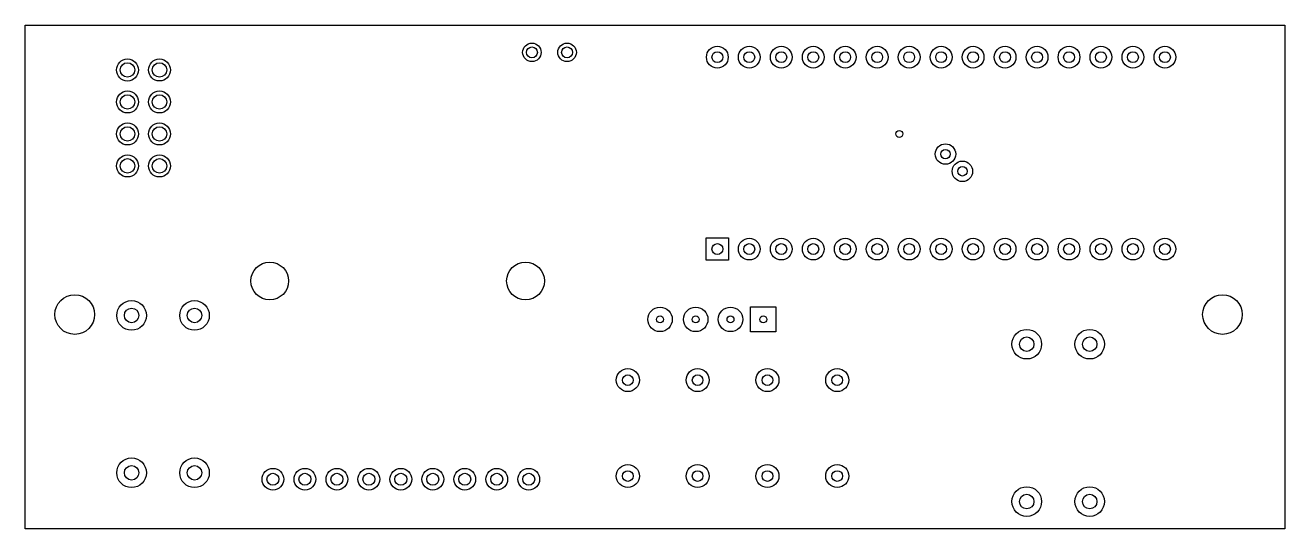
# Model space of a CAD drawing. Header units: millimetres. Extents: x 1016 to 1116, y -802 to -762.
import ezdxf

# ---------------------------------------------------------------- set-up
doc = ezdxf.new("R2010")
doc.units = ezdxf.units.MM

msp = doc.modelspace()

# ---------------------------------------------------------------- linework, layer by layer
for points in [[(1016, -762), (1116.076, -762), (1116.076, -802.005), (1016, -802.005), (1016, -762)], [(1070.102, -778.891), (1071.88, -778.891), (1071.88, -780.669), (1070.102, -780.669)], [(1075.636889, -786.367998), (1073.636893, -786.367998), (1073.636893, -784.368002), (1075.636889, -784.368002)]]:
    msp.add_lwpolyline(points, close=True)
for centre, radius in [((1056.259, -764.159), 0.7366), ((1059.053, -764.159), 0.7366), ((1056.259, -764.159), 0.4318), ((1059.053, -764.159), 0.4318), ((1070.991, -764.54), 0.8636), ((1070.991, -764.54), 0.4318), ((1073.531, -764.54), 0.8636), ((1073.531, -764.54), 0.4318), ((1076.071, -764.54), 0.8636), ((1076.071, -764.54), 0.4318), ((1078.611, -764.54), 0.8636), ((1078.611, -764.54), 0.4318), ((1081.151, -764.54), 0.8636), ((1081.151, -764.54), 0.4318), ((1083.691, -764.54), 0.8636), ((1083.691, -764.54), 0.4318), ((1086.231, -764.54), 0.8636), ((1086.231, -764.54), 0.4318), ((1088.771, -764.54), 0.8636), ((1088.771, -764.54), 0.4318), ((1091.311, -764.54), 0.8636), ((1091.311, -764.54), 0.4318), ((1093.851, -764.54), 0.8636), ((1093.851, -764.54), 0.4318), ((1096.391, -764.54), 0.8636), ((1096.391, -764.54), 0.4318), ((1098.931, -764.54), 0.8636), ((1098.931, -764.54), 0.4318), ((1101.471, -764.54), 0.8636), ((1101.471, -764.54), 0.4318), ((1104.011, -764.54), 0.8636), ((1104.011, -764.54), 0.4318), ((1106.551, -764.54), 0.8636), ((1106.551, -764.54), 0.4318), ((1024.12673, -765.55854), 0.874598), ((1024.12673, -765.55854), 0.574548), ((1026.66927, -765.556), 0.874598), ((1026.66927, -765.556), 0.574548), ((1024.12927, -768.096), 0.874598), ((1024.12927, -768.096), 0.574548), ((1026.66927, -768.096), 0.874598), ((1026.66927, -768.096), 0.574548), ((1024.12927, -770.636), 0.874598), ((1024.12927, -770.636), 0.574548), ((1026.66927, -770.636), 0.874598), ((1026.66927, -770.636), 0.574548), ((1085.4436, -770.63854), 0.279603), ((1089.1139, -772.2362), 0.8128), ((1024.12927, -773.176), 0.874598), ((1026.66927, -773.176), 0.874598), ((1089.1139, -772.2362), 0.37338), ((1024.12927, -773.176), 0.574548), ((1026.66927, -773.176), 0.574548), ((1090.4601, -773.6078), 0.8128), ((1090.4601, -773.6078), 0.37338), ((1070.991, -779.78), 0.4318), ((1073.531, -779.78), 0.8636), ((1073.531, -779.78), 0.4318), ((1076.071, -779.78), 0.8636), ((1076.071, -779.78), 0.4318), ((1078.611, -779.78), 0.8636), ((1078.611, -779.78), 0.4318), ((1081.151, -779.78), 0.8636), ((1081.151, -779.78), 0.4318), ((1083.691, -779.78), 0.8636), ((1083.691, -779.78), 0.4318), ((1086.231, -779.78), 0.8636), ((1086.231, -779.78), 0.4318), ((1088.771, -779.78), 0.8636), ((1088.771, -779.78), 0.4318), ((1091.311, -779.78), 0.8636), ((1091.311, -779.78), 0.4318), ((1093.851, -779.78), 0.8636), ((1093.851, -779.78), 0.4318), ((1096.391, -779.78), 0.8636), ((1096.391, -779.78), 0.4318), ((1098.931, -779.78), 0.8636), ((1098.931, -779.78), 0.4318), ((1101.471, -779.78), 0.8636), ((1101.471, -779.78), 0.4318), ((1104.011, -779.78), 0.8636), ((1104.011, -779.78), 0.4318), ((1106.551, -779.78), 0.8636), ((1106.551, -779.78), 0.4318), ((1035.431, -782.32), 1.4986), ((1055.751, -782.32), 1.4986), ((1019.937, -784.987), 1.574597), ((1111.123, -784.987), 1.574597), ((1024.45312, -785.05558), 1.174598), ((1024.45312, -785.05558), 0.574599), ((1029.45438, -785.05558), 1.174598), ((1029.45438, -785.05558), 0.574599), ((1066.437034, -785.368), 0.974598), ((1069.270404, -785.36927), 0.974598), ((1072.036972, -785.368), 0.974598), ((1066.437034, -785.368), 0.274599), ((1069.270404, -785.36927), 0.274599), ((1072.036972, -785.368), 0.274599), ((1074.636916, -785.368), 0.274599), ((1095.57312, -787.34158), 1.174598), ((1100.57438, -787.34158), 1.174598), ((1095.57312, -787.34158), 0.574599), ((1100.57438, -787.34158), 0.574599), ((1063.879, -790.194), 0.9144), ((1069.424582, -790.194), 0.9144), ((1074.970418, -790.194), 0.9144), ((1080.516, -790.194), 0.9144), ((1063.879, -790.194), 0.42418), ((1069.424582, -790.194), 0.42418), ((1074.970418, -790.194), 0.42418), ((1080.516, -790.194), 0.42418), ((1024.45312, -797.55492), 1.174598), ((1029.45438, -797.55492), 1.174598), ((1024.45312, -797.55492), 0.574599), ((1029.45438, -797.55492), 0.574599), ((1035.685, -798.068), 0.8636), ((1035.685, -798.068), 0.47498), ((1038.225, -798.068), 0.8636), ((1038.225, -798.068), 0.47498), ((1040.765, -798.068), 0.8636), ((1040.765, -798.068), 0.47498), ((1043.305, -798.068), 0.8636), ((1043.305, -798.068), 0.47498), ((1045.845, -798.068), 0.8636), ((1045.845, -798.068), 0.47498), ((1048.385, -798.068), 0.8636), ((1048.385, -798.068), 0.47498), ((1050.925, -798.068), 0.8636), ((1050.925, -798.068), 0.47498), ((1053.465, -798.068), 0.8636), ((1053.465, -798.068), 0.47498), ((1056.005, -798.068), 0.8636), ((1056.005, -798.068), 0.47498), ((1063.879, -797.814), 0.9144), ((1063.879, -797.814), 0.42418), ((1069.424582, -797.814), 0.9144), ((1069.424582, -797.814), 0.42418), ((1074.970418, -797.814), 0.9144), ((1074.970418, -797.814), 0.42418), ((1080.516, -797.814), 0.9144), ((1080.516, -797.814), 0.42418), ((1095.57312, -799.84092), 1.174598), ((1095.57312, -799.84092), 0.574599), ((1100.57438, -799.84092), 1.174598), ((1100.57438, -799.84092), 0.574599)]:
    msp.add_circle(centre, radius)

doc.saveas('drawing.dxf')
